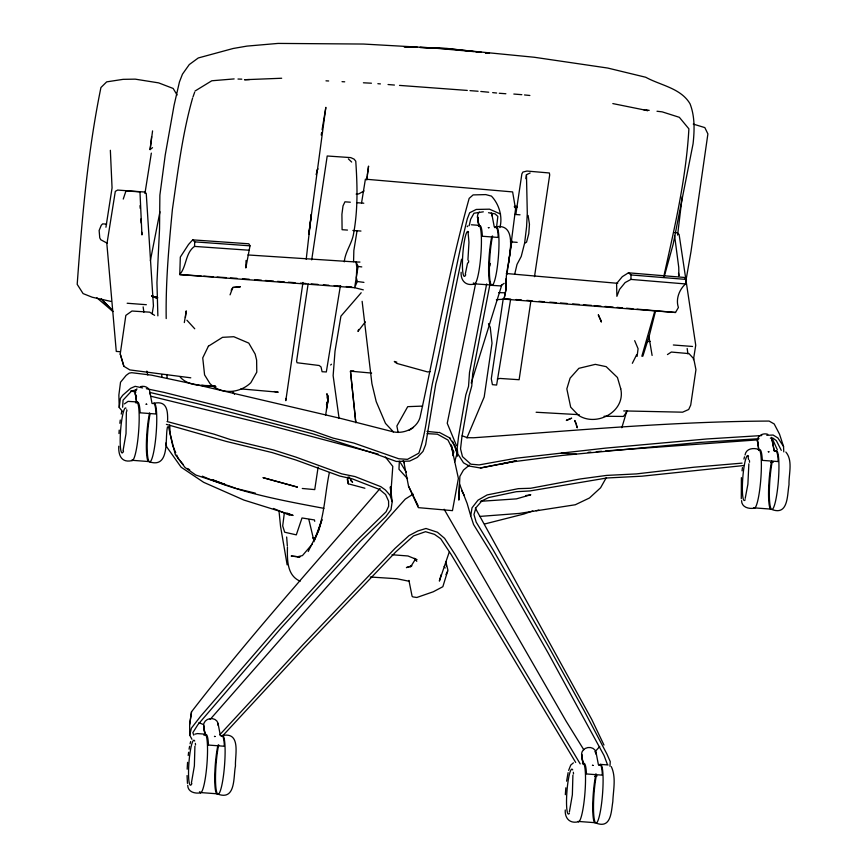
<?xml version="1.0" encoding="UTF-8"?>
<svg xmlns="http://www.w3.org/2000/svg" width="867" height="867" viewBox="0 0 867 867"><rect width="100%" height="100%" fill="white"/><g stroke="black" fill="none" stroke-linecap="round" stroke-linejoin="round"><path stroke-width="1.3" d="M166.204 318.568C165.597 282.046 168.913 245.621 172.414 209.294C177.833 172.1 182.276 134.396 192.572 98.177M630.938 279.412L631.035 274.947L628.445 272.812L622.289 276.681L616.6 283.552L616.892 296.33L619.547 289.405L625.129 282.566L630.938 279.412L685.515 283.942L686.458 279.456L684.161 277.429L628.445 272.812M506.295 278.491L506.046 289.177L504.041 299.126L496.379 299.722M353.563 261.639L353.855 250.476L357.063 230.676M246.055 260.468L245.816 267.968L250.01 245.827L248.851 243.79L192.691 239.866L188.486 244.516L180.314 257.098L179.762 274.59L354.636 287.703L363.306 289.86M201.09 275.988L179.762 274.59C186.817 266.147 185.224 253.001 194.533 246.401L194.717 241.86L192.691 239.866M399.329 461.222L398.983 469.275L407.533 478.703M167.515 426.889C164.741 437.846 170.333 468.429 149.709 461.927M187.174 769.181L187.565 762.342M122.637 407.241L123.049 400.175L131.426 391.18L136.618 389.641M609.967 766.265L610.249 761.594L606.987 754.182L584.228 710.886L548.345 646.24L493.323 550.242L476.178 522.118L473.956 514.51L475.94 507.759L481.922 500.855L488.793 497.517L516.255 491.708L530.04 490.939L606.922 477.977L641.938 476.189L743.951 465.514M118.974 433.543L119.213 430.097M565.327 794.692L565.848 787.8M741.393 477.652L741.285 498.698M677.593 235.087L682.199 196.69M467.931 260.122L468.96 242.294L468.072 232.226M152.527 147.65L150.099 149.59L151.617 136.683M122.583 411.511L119.223 407.49L120.35 398.538L122.735 395.222L130.646 388.308L135.154 386.335L142.621 387.917M119.863 423.28L120.275 420.018M188.215 755.525L188.627 752.274M306.214 259.309L311.307 214.366L308.782 234.307L325.851 107.335L322.09 129.768M326.848 402.201L326.512 404.889L327.824 400.998L327.693 395.482L326.87 393.672L327.889 401.334L325.634 415.044M327.358 398.17L327.693 395.482L327.889 401.334L326.404 409.332M742.044 470.835L742.455 467.584M185.408 317.506L186.253 310.885L184.313 322.567M508.593 263.145L515.551 209.045L512.625 191.921L365.397 179.176L361.55 202.943M505.689 279.011L506.046 289.177L504.041 299.126L675.512 312.488L678.406 307.482C675.523 299.245 679.262 289.611 685.515 283.942M144.941 193.46L151.335 153.134M637.093 356.391L638.079 348.718L634.677 340.655M150.099 149.59L152.57 130.895M367.25 175.383L368.573 166.096L366.784 180.022M190.794 377.817L129.887 369.927L123.883 366.318L120.231 353.985L125.834 315.393L131.968 311.025L149.677 312.163L154.586 315.36M191.965 739.313L189.732 735.129L189.645 724.552L191.531 711.785C251.018 634.644 316.498 562.271 380.082 488.5M390.443 489.519L390.367 486.82L392.187 501.635L391.017 509.698L385.869 516.613L360.195 541.463L281.125 628.001L197.86 724.704L192.853 732.658L193.764 735.151M189.645 724.552L191.531 711.785M467.573 263.015L465.265 274.254M566.617 781.167L568.091 772.67M308.132 283.845L296.601 361.095L297.056 362.742L319.164 365.495L321.028 366.936L322.09 371.726L326.328 371.965L340.395 285.72M311.708 259.872L327.206 155.995L350.745 157.61L354.126 159.16L355.763 161.208C357.377 185.018 358.017 209.207 353.725 232.8C352.36 243.161 345.218 251.376 344.297 261.834M318.124 467.107L314.743 489.606L302.28 488.479M503.283 298.432L491.296 378.76L492.413 384.655L496.618 385.056L510.652 299.104L505.244 298.703M506.881 274.33L511.877 240.853M515.876 214.084L521.869 173.92L522.877 172.067L526.941 171.048L549.364 172.977L549.689 174.928L534.505 276.649M525.868 178.689L526.464 174.69L530.17 172.977M530.907 300.751L519.116 379.724L500.042 378.445L497.365 378.944M302.962 282.436L285.807 400.662L285.677 398.473M366.633 179.393L367.044 176.727M359.957 262.072L356.023 261.997L358.082 266.462L354.636 287.703L357.258 281.504L356.348 277.733L356.814 267.069L356.023 261.997L247.919 254.952M105.937 227.252L112.06 187.911L110.358 150.294M693.448 359.686L695.735 345.239L679.11 234.48L677.43 232.865L674.754 232.649M152.169 313.832L153.437 305.899L146.241 193.374L144.442 192.019L117.609 190.068L115.311 191.379L106.89 244.136L116.276 351.428L120.296 351.709M607.377 764.38L604.028 755.482L548.096 652.905L491.524 553.612L473.566 524.513L470.716 515.822L472.038 507.78L477.999 500.183L487.156 494.927L518.314 488.652L530.647 488.262L580.326 478.952L606.553 475.409L636.465 473.902L694.012 467.215L742.109 463.13M321.213 135.046L321.657 132.413M329.373 472.537C324.605 495.079 324.594 519.192 314.418 540.217L321.95 519.593L318.731 530.528L308.197 551.499M499.901 227.642C502.827 216.717 499.11 204.179 491.448 196.115L485.769 194.598L473.111 194.912L469.166 198.391C448.922 270.558 436.09 344.643 419.931 417.818C416.409 428.677 403.859 434.129 393.098 431.799L340.883 418.479L197.828 384.981L151.562 375.151L131.741 372.702L129.194 373.113L126.148 375.389L120.524 382.239L118.866 395.092L119.223 407.49M189.082 749.196L189.58 746.346M496.477 227.945L497.842 216.382L495.035 213.867L488.533 212.729M686.068 279.835L690.977 251.733L707.895 133.919L704.838 127.601L693.275 124.089M486.658 283.942L469.502 372.452L468.548 386.314L465.796 394.94L458.567 436.524L457.191 448.152L457.787 453.885L463.498 462.815L469.307 466.078L480.416 467.996L512.668 461.829L562.499 455.403L699.712 442.43L759.026 438.691M489.855 266.028L490.31 263.47M490.473 281.569L472.71 373.569L471.767 386.021L469.155 395.515L461.905 436.946L460.54 448.857L462.479 456.638L470.846 464.192L479.126 464.907L516.266 458.209L605.426 448.131L706.8 438.973L761.757 435.548M159.951 211.754L150.37 260.653M121.228 414.09L121.748 411.522M475.669 283.292L447.242 423.28L456.454 445.573M663.851 276.215C674.58 227.62 686.122 178.613 688.886 128.836L679.36 117.327L662.182 111.854L657.002 111.247M461.547 259.233L448.206 323.413L439.634 369.505L435.808 383.81L425.632 444.706L422.988 451.393L417.363 457.364L409.657 461.081L396.317 461.45L375.108 453.734L312.478 433.749L197.99 403.784L150.175 392.513M469.188 225.68L470.651 219.221L474 213.217L483.32 211.819M189.732 735.129L191.358 728.226L200.613 716.283L275.283 629.908L355.763 541.517L386.097 511.779L388.633 506.274L388.579 501.083L385.609 494.558L379.583 489.487L352.349 478.898L339.745 476.048L295.95 460.03L272.151 452.585L226.536 441.487L166.388 424.375M514.749 273.972L517.003 264.435L521.23 256.426L524.654 242.966L526.572 226.84L527.288 213.033L526.464 174.69M190.101 743.778L190.653 741.523M506.274 277.993C506.306 265.649 520.904 223.415 496.433 226.688M743.94 459.087L744.482 456.833M655.56 310.939L649.264 335.832L642.837 356.218M452.877 455.663L453.875 451.924L447.979 440.024L437.456 434.204L427.063 433.641M641.851 356.25L654.964 310.516M664.425 275.89L673.128 244.353L693.069 143.781C694.532 130.462 694.976 116.481 690.045 103.812C680.823 88.087 660.578 85.432 645.752 77.261L607.778 68.059L534.235 57.255L448.326 48.823L363.468 44.044L278.09 43.415L246.965 46.103L233.18 48.487L198.283 57.959L189.277 64.57L182.46 74.172L179.447 81.931L174.083 105.243L165.239 154.955L159.875 195.205L159.539 228.866L156.949 282.642L157.87 315.859M441.173 574.615L439.374 581.085L449.193 552.192M316.108 174.625L317.777 168.664L316.888 171.037M454.644 461.862L457.202 452.942L452.585 441.281M284.289 513.394L282.696 525.911L284.679 532.219L296.308 534.863L302.009 517.957L314.428 519.94L314.732 521.316M123.027 450.807L126.018 433.673L126.376 411.901M191.39 783.053L194.371 765.919L194.912 746.205M621.823 427.756L626.798 411.056M568.644 770.416L570.757 765.062L573.401 762.852M569.381 811.956L572.361 794.822L572.903 775.098M745.219 498.362L747.885 484.241L748.86 463.834M471.236 383.03L501.765 285.059M358.613 329.46L357.963 331.443L365.343 321.852M123.255 199.063L125.964 190.946L139.966 191.856L141.95 234.946L141.776 232.291M192.983 96.985L194.663 92.205M745.046 454.947C746.119 448.402 753.434 447.556 758.809 449.464M230.048 294.845L232.844 287.476L240.257 286.771L232.844 287.476L231.142 290.272M466.901 437.911L484.198 396.967L492.022 343.224L490.223 327.282L488.489 323.629M632.346 363.295L636.692 354.603M445.985 574.528L447.589 571.364M606.336 477.576L600.582 487.785L589.43 498.016L575.254 504.767L519.3 513.427L480.231 516.385M410.59 566.931L415.618 558.868M627.188 411.305L623.46 416.431L604.061 416.258M124.414 403.914L128.045 401.378L136.618 401.898M504.16 283.357L500.53 285.893L491.947 285.373M312.434 543.912L302.453 555.584L297.684 556.722L291.16 556.05L300.004 556.972L297.684 556.722M361.192 292.743L340.915 316.184L335.02 351.168L333.134 375.649L339.095 418.458M467.205 226.699L467.877 225.929M594.87 751.895L599.736 746.509M210.107 719.458L301.814 614.898L405.257 499.121L413.158 494.114M222.505 736.007L304.23 647.714L395.775 551.9L413.526 535.893L425.534 531.688L434.465 534.343L440.685 538.71L451.23 554.631L575.677 762.451M219.795 734.739L302.941 644.745L394.821 548.573L409.051 535.611L417.786 530.994L425.99 528.48L437.423 532.24L444.587 538.331L454.85 554.165L580.196 763.881M330.641 365.007L331.476 364.227M469.415 465.091L463.444 470.087L459.868 476.406L458.827 500.096L459.445 483.808L467.161 503.521L470.716 515.822M409.224 430.303L413.494 427.431M667.449 354.56L671.34 352.045L688.994 353.606L693.773 358.808L695.941 369.71L690.717 405.084L688.691 409.495L682.6 412.183L623.698 410.915M195.075 91.002L211.786 80.772L234.144 78.919M525.25 242.933L526.551 242.164L528.772 233.722L529.455 224.293L528.111 215.428M364.042 190.978L358.667 193.926L356.153 194.11M194.858 734.165L197.427 733.58L204.98 734.154M532.804 510.934L523.993 514.001L484.924 523.917M411.522 566.129L406.406 567.603L411.858 565.793M536.218 510.685L538.851 510.099M500.627 464.203L516.136 460.941M480.416 467.996L515.865 460.843M525.63 495.621L530.788 494.775L516.407 498.872L480.34 501.321M770.73 462.534L773.31 462.187M594.599 776.279L597.081 775.954M430.205 371.607L427.539 371.921L396.75 363.403L394.312 361.441L396.858 362.178M757.931 439.84L605.675 450.938M588.205 452.357L590.893 452.14M596.268 451.707L601.644 451.263M353.747 370.924L350.463 371.184L355.795 422.803M647.411 341.598L650.109 341.392M766.796 435.321L773.104 435.028L777.84 437.911L783.54 446.462L783.768 451.859M281.677 78.247L244.472 79.721L249.523 79.558M770.395 438.225L772.931 438.128L776.344 440.631L781.286 450.352M422.597 406.092L407.718 406.656L396.88 425.99L398.148 432.525M514.434 206.498L517.046 206.444M514.478 206.563L517.122 206.563M498.633 292.656L504.854 292.786M215.081 386.053C203.084 385.23 189.136 386.801 180.206 377.145M536.12 412.248L579.275 414.675M237.981 79.038L241.817 79.157M215.038 385.869L201.534 385.403L215.959 386.693M404.163 46.742L417.417 47.252M420.072 47.349L446.581 48.368L481.402 52.388L476.189 51.879M505.873 93.744L499.262 93.268M513.828 94.048L521.836 94.676M404.217 46.796L413.581 47.219M420.257 47.533L433.619 48.151M436.296 48.27L473.545 51.587M325.992 80.837L328.658 80.978M342.031 81.671L344.698 81.812M363.414 82.788L371.434 83.21M106.608 224.13L102.631 223.881L101.266 225.247L99.131 230.514L99.759 237.829L100.756 239.725L107.053 243.128M203.756 276.161L213.087 276.779M217.086 277.039L226.417 277.646M230.416 277.917L237.081 278.35M370.252 576.999L396.88 578.744L409.43 581.323M399.503 85.4L467.291 90.428M194.533 246.401L249.425 250.249M347.483 230.08L342.097 229.701L341.912 214.344L343.018 205.88L344.947 201.816L350.333 202.217M352.869 230.47L360.954 231.055M510.435 241.871L517.165 242.359M194.717 241.86L250.01 245.827M561.274 453.127L576.392 454.243M357.063 202.715L363.804 203.214M514.64 214.42L520.027 214.821M482.258 236.247L498.135 237.439M242.446 278.73L249.197 279.239M254.595 279.64L261.335 280.149M265.378 280.453L273.473 281.071M277.527 281.374L284.268 281.883M288.31 282.187L295.062 282.696M300.459 283.097L305.856 283.509M311.242 283.91L317.994 284.419M323.391 284.831L328.788 285.232M334.174 285.644L340.926 286.153M346.323 286.554L351.72 286.966M140.031 412.8L155.908 413.993M762.212 460.366L778.089 461.558M132.445 460.323L148.322 461.526M754.637 507.889L770.514 509.081M208.383 745.056L224.26 746.249M586.374 773.949L602.251 775.141M216.674 793.771L200.808 792.579A29.424 4.302 -85.6 0 1 200.494 792.167M578.798 821.472L594.675 822.664M469.99 90.634L478.085 91.252M471.312 224.77L478.855 225.344M474.379 284.029C465.492 286.316 460.572 280.269 461.136 272.271M127.156 303.244L146.35 304.707M673.345 344.99L692.538 346.464M154.196 403.242C167.201 400.435 167.797 411.153 167.624 420.506M132.142 460.583C121.152 463.173 118.346 454.937 118.768 446.212M754.323 508.149C748.73 509.2 741.632 507.271 741.556 500.638M771.901 509.493C788.591 515.973 787.16 494.363 789.013 484.74C788.612 474.347 793.186 460.67 785.86 452.065M391.992 554.739L407.989 555.975L417.049 559.67M222.548 735.498C241.46 731.726 234.805 755.742 235.477 765.984C233.256 776.008 236.192 800.772 218.061 794.183M600.538 764.391L608.092 764.965M200.494 792.839C194.902 793.89 187.792 791.961 187.727 785.329M578.484 821.732C569.597 824.018 564.688 817.971 565.251 809.973M596.062 823.076C611.419 829.177 611.192 811.154 612.817 801.693C613.218 790.238 616.383 777.396 611.3 766.634M516.028 299.538L521.425 299.96M526.811 300.372L532.208 300.795M538.949 301.315L544.346 301.738M549.732 302.149L556.473 302.67M560.516 302.984L567.256 303.504M572.654 303.927L579.394 304.447M583.437 304.761L591.532 305.39M594.231 305.596L600.972 306.127M605.014 306.43L613.099 307.059M377.86 83.698L380.407 83.904M388.048 84.532L394.42 85.053M631.035 274.947L686.458 279.456M506.285 273.506L617.727 283.325M617.131 307.384L622.43 307.85M626.418 308.197L633.051 308.782M637.028 309.129L675.512 312.488M240.939 388.893L278.209 392.187L274.427 391.516M371.629 373.081L350.463 371.184L355.806 422.37M480.795 91.458L488.706 92.227M492.662 92.617L496.618 93.007M426.987 431.408L438.312 432.525M524.513 94.947L529.867 95.478M485.487 52.898L489.465 53.331L485.422 52.854M646.619 110.033L649.21 110.337M358.082 266.462L361.788 266.917M357.258 281.504L363.945 282.382M514.38 206.953L516.938 207.354M643.953 109.914L647.736 110.64L612.817 103.585M323.9 508.355C282.74 500.573 240.928 493.095 202.347 476.178M312.629 537.919L315.057 538.396M146.35 388.709L163.896 392.35L228.628 408.541L313.659 431.246L333.036 438.095L353.931 443.08L398.755 458.773L407.457 459.347L418.826 453.17C426.824 430.726 427.854 406.33 432.525 383.03C445.172 328.582 453.799 273.127 467.313 218.798L469.665 212.773L476.232 209.446L489.519 209.175L500.552 214.051M110.987 301.423L92.195 297.218L83.091 293.588L77.196 284.343C81.986 218.473 87.686 152.289 100.93 87.524L106.684 81.866L123.136 79.341L135.219 79.146L158.661 82.885L173.151 88.456L177.096 95.012M150.836 396.23L268.488 424.993L378.11 454.113M237.125 488.76L255.364 493.16M167.038 421.525L214.116 434.183L230.449 439.602L273.701 450.016L295.842 457.093L341.761 473.859L354.993 476.568L380.786 486.658L385.447 490.018L390.063 495.317L392.187 501.635M130.874 390.876L135.859 392.22M347.255 479.223L348.274 483.797L364.899 488.24M151.92 296.026L156.938 297.457M151.725 295.972L157.827 297.717M151.779 296.362L156.699 298.02L151.703 296.232M227.132 485.249L235.878 488.327M212.307 479.7L225.897 484.794M289.849 515.301L273.43 508.463M462.198 435.776L467.237 437.694L473.642 437.759C572.003 430.801 670.429 421.525 769.094 421.069L774.188 423.952L779.487 434.096L783.54 446.462M212.155 479.679L225.518 484.74L195.801 475.04L185.05 467.497L175.318 454.633L170.214 434.074L169.694 424.971M286.955 513.069L293.089 515.453L243.844 500.042L203.658 482.312L181.127 467.205L166.735 446.928L165.705 443.091M198.868 722.699L203.149 724.433M439.276 432.351L450.537 438.344M300.155 581.193C286.739 575.45 287.248 559.486 287.443 547.164M187.749 468.505L189.754 469.925M96.887 297.825L112.883 311.405M350.712 480.567L352.576 482.258L348.848 476.752M348.371 158.899L351.655 162.042M194.75 328.788L186.914 320.216M101.385 298.996L112.482 310.213M234.274 393.759L232.714 392.155L234.513 393.997M393.412 431.896L385.479 423.378L376.213 401.627L371.932 383.734L362.135 301.315M101.32 299.05L112.927 311.546M414.285 558.326L416.789 561.339M183.11 464.398L178.244 458.491L176.749 455.034M385.371 456.952L392.794 466.392L390.649 496.271L390.573 493.572M449.572 438.128L455.316 446.407L457.483 456.194M583.805 749.771L566.216 721.344L444.132 509.232M400.424 462.631L406.298 472.201M444.164 566.368L445.139 568.015M403.09 460.767L404.39 463.032M475.333 508.084L591.727 719.393L603.963 745.024M461.656 490.624L464.257 495.295M403.708 461.266L408.509 486.094L418.176 505.84M408.509 486.094L418.338 507.639L452.455 510.641L458.394 478.411L451.046 444.663M772.28 438.594L777.331 449.756M576.197 423.638L574.778 420.495L577.249 427.843L576.457 424.689M175.752 452.726L172.761 445.801L168.512 426.651M445.79 561.653L447.936 570.204L442.842 586.71L433.283 591.771L416.821 597.482L412.865 596.897L412.107 596.301L408.921 580.402M120.231 353.985L123.883 366.318M146.837 371.098L147.802 374.999M308.858 519.485L314.125 541.702M748.026 456.345L748.557 459.467M445.963 563.507L446.505 566.129M771.803 438.474L774.231 451.057L771.879 438.756M598.393 764.64L596.03 752.339M494.277 226.937L491.925 214.637M220.402 735.747L218.04 723.446M152.05 403.491L149.688 391.19A7.304 6.264 -9.7 0 0 149.525 390.594M451.62 445.649L452.964 453.203M287.15 564.872L280.561 526.442L278.957 510.522M648.744 335.507L652.114 355.448M758.69 448.998L757.455 440.924L758.842 450.071M583.036 763.838L581.605 754.507L582.992 763.654M581.649 754.821L583.047 763.87M477.533 217.129L478.931 226.179M478.931 226.135L477.5 216.804L478.887 225.951M208.459 744.753A29.424 4.302 -85.6 0 0 205.067 734.978L203.615 725.614L205.002 734.761M203.658 725.928L205.056 734.978M136.693 402.722L135.263 393.358L136.65 402.505M678.514 273.268L678.915 275.944L678.742 267.318L674.569 235.51M687.173 348.48L687.91 353.834M143.142 306.885L143.879 312.239M347.504 477.262L348.274 483.797M161.717 374.609L161.945 377.178M187.456 783.389L187.066 775.575M286.652 536.998L287.345 545.896M140.01 205.685L140.194 208.351M140.887 218.983L141.158 222.982M166.941 374.468L167.136 378.337M745.23 499.771A22.542 3.262 -85.6 0 1 742.791 477.76A22.542 3.262 -85.6 0 1 748.546 456.345M749.381 460.312A22.542 3.262 -85.6 0 1 749.554 462.274M758.235 449.67A29.424 4.259 -85.6 0 1 760.814 479.115A29.424 4.259 -85.6 0 1 753.791 507.856M775.802 451.013A29.424 4.259 -85.6 0 1 778.057 484.285A29.424 4.259 -85.6 0 1 770.449 507.141A29.424 4.259 -85.6 0 1 772.139 462.035M771.37 437.336A7.304 6.264 -9.7 0 1 771.977 440.035M758.192 443.243A7.304 6.264 -9.7 0 1 757.866 438.312M758.159 437.716A7.304 6.264 -9.7 0 1 758.885 436.643M759.102 436.404A7.304 6.264 -9.7 0 1 759.795 435.743M760.587 435.158A7.304 6.264 -9.7 0 1 767.869 434.356M758.744 450.482A29.424 4.302 -85.6 0 1 762.288 460.063M754.626 507.964A29.424 4.302 -85.6 0 1 754.474 507.748M774.881 451.371A29.424 4.324 -85.5 0 1 778.187 461.157M770.503 509.2A29.424 4.324 -85.5 0 1 768.596 490.072A29.424 4.324 -85.5 0 1 771.673 460.843M126.69 409.755A22.542 3.262 -85.6 0 1 126.972 411.088M123.515 451.295A22.542 3.262 -85.6 0 1 123.038 452.216M122.583 452.758A22.542 3.262 -85.6 0 1 120.611 430.195A22.542 3.262 -85.6 0 1 125.986 408.184M135.447 402.819A29.424 4.259 -85.6 0 1 138.763 429.631A29.424 4.259 -85.6 0 1 131.611 460.29M153.622 403.448A29.424 4.259 -85.6 0 1 155.865 436.719A29.424 4.259 -85.6 0 1 148.257 459.575A29.424 4.259 -85.6 0 1 149.948 414.48M149.796 392.469A7.304 6.264 -9.7 0 1 149.579 393.813M136.52 396.414A7.304 6.264 -9.7 0 1 136 395.677M135.729 395.146A7.304 6.264 -9.7 0 1 136.91 388.839M140.562 386.628A7.304 6.264 -9.7 0 1 149.178 389.771M136.639 402.819A29.424 4.302 -85.6 0 1 140.107 412.497M132.445 460.41A29.424 4.302 -85.6 0 1 132.218 460.052M152.841 403.664A29.424 4.324 -85.5 0 1 156.006 413.592M148.311 461.634A29.424 4.324 -85.5 0 1 146.415 442.289A29.424 4.324 -85.5 0 1 149.558 412.93M191.867 783.551A22.542 3.262 -85.6 0 1 188.854 763.925A22.542 3.262 -85.6 0 1 194.707 741.036M195.324 743.333A22.542 3.262 -85.6 0 1 195.552 745.002M203.799 735.075A29.424 4.259 -85.6 0 1 206.975 763.805A29.424 4.259 -85.6 0 1 199.475 791.755M221.378 736.419A29.424 4.259 -85.6 0 1 224.38 767.273A29.424 4.259 -85.6 0 1 216.566 791.658A29.424 4.259 -85.6 0 1 218.69 744.786M204.211 727.673A7.304 6.264 -9.7 0 1 209.879 718.667A7.304 6.264 -9.7 0 1 218.083 725.386M221.486 735.704A29.424 4.324 -85.5 0 1 224.358 745.848M216.663 793.89A29.424 4.324 -85.5 0 1 214.767 774.545A29.424 4.324 -85.5 0 1 217.91 745.187M569.381 813.354A22.542 3.262 -85.6 0 1 566.953 791.343A22.542 3.262 -85.6 0 1 572.697 769.929M573.315 772.237A22.542 3.262 -85.6 0 1 573.542 773.895M582.396 763.253A29.424 4.259 -85.6 0 1 584.965 792.698A29.424 4.259 -85.6 0 1 577.953 821.439M599.368 765.312A29.424 4.259 -85.6 0 1 602.435 795.321A29.424 4.259 -85.6 0 1 594.74 821.201A29.424 4.259 -85.6 0 1 596.301 775.618M582.201 756.566A7.304 6.264 -9.7 0 1 587.869 747.56A7.304 6.264 -9.7 0 1 596.073 754.29M583.198 763.697A29.424 4.302 -85.6 0 1 586.45 773.646M578.788 821.548A29.424 4.302 -85.6 0 1 578.712 821.45M598.826 765.236A29.424 4.324 -85.5 0 1 602.348 774.74M594.654 822.783A29.424 4.324 -85.5 0 1 592.768 803.221A29.424 4.324 -85.5 0 1 595.976 773.743M465.752 274.741A22.542 3.262 -85.6 0 1 462.74 255.115A22.542 3.262 -85.6 0 1 468.592 232.226M468.679 260.869A22.542 3.262 -85.6 0 1 468.44 262.701M478.281 225.561A29.424 4.259 -85.6 0 1 480.708 256.914A29.424 4.259 -85.6 0 1 473.349 282.945M495.252 227.609A29.424 4.259 -85.6 0 1 498.254 258.474A29.424 4.259 -85.6 0 1 490.451 282.848A29.424 4.259 -85.6 0 1 492.575 235.976M491.275 212.957A7.304 6.264 -9.7 0 1 492.033 215.916M478.096 218.863A7.304 6.264 -9.7 0 1 479.364 212.057M479.017 226.081A29.424 4.302 -85.6 0 1 482.334 235.943M474.314 283.238A29.424 4.302 -85.6 0 0 474.672 283.856L490.559 284.972A29.424 4.324 -85.5 0 1 488.652 265.736A29.424 4.324 -85.5 0 1 491.795 236.388M494.634 227.642A29.424 4.324 -85.5 0 1 498.232 237.049M620.729 388.73C625.92 411.435 596.821 427.193 578.614 415.434L570.681 407.165L566.834 388.882L570.096 378.142L578.853 368.334L595.315 364.357L606.174 366.654L617.445 377.492L620.729 388.73M208.394 346.215L202.737 357.898L204.579 374.891L210.009 383.637C221.378 394.832 239.725 393.455 250.834 382.715L256.784 372.149L256.621 360.076L255.147 354.072L248.764 343.094L233.797 336.721L222.537 337.328L208.394 346.215M567.126 420.029L566.335 420.484L571.656 418.154L567.126 420.029M488.945 227.707L488.381 227.631L488.945 227.707M768.899 451.815L768.325 451.74L768.899 451.815M146.707 404.26L146.144 404.185L146.707 404.26M593.061 765.398L592.486 765.333L593.061 765.398M215.07 736.506L214.496 736.43L215.07 736.506M297.316 487.07L263.189 477.706L297.316 487.07M600.733 320.129L598.284 314.754L601.405 322.047L600.733 320.129"/></g></svg>
